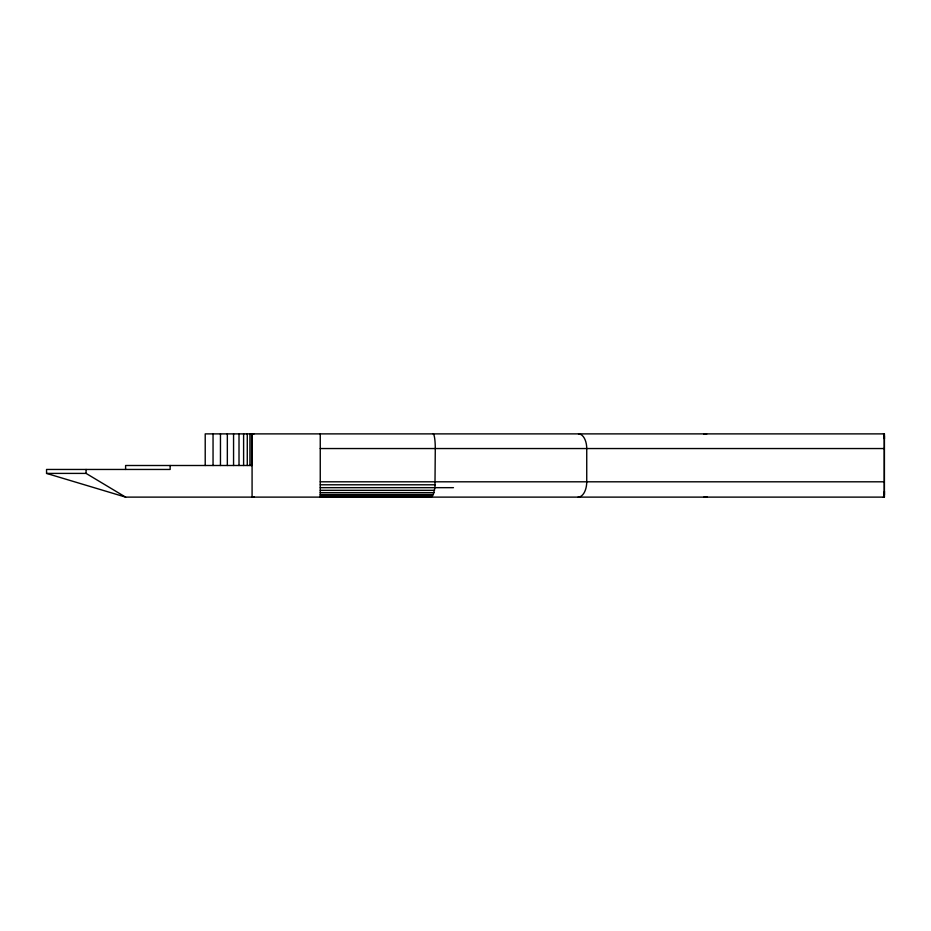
<?xml version="1.0" encoding="UTF-8"?>
<svg xmlns="http://www.w3.org/2000/svg" width="931" height="931" viewBox="0 0 931 931"><rect width="100%" height="100%" fill="white"/><g stroke="black" fill="none" stroke-linecap="round" stroke-linejoin="round"><path stroke-width="1.4" d="M884.322 497.119L884.322 433.881M170.152 465.5L170.152 469.457L46.55 469.457L46.55 473.402L125.604 497.119L884.392 497.119L884.403 433.881L205.216 433.881L205.216 465.5M430.855 497.119L433.322 494.536L434.952 487.669L435.289 448.544A14.593 2.141 -90 0 0 434.649 438.175A14.884 2.176 90 0 0 433.113 433.881M883.822 497.119L884.275 492.639M884.438 491.231L884.427 494.885M883.333 497.119L884.403 496.863M703.743 434.102L706.687 434.102M884.415 434.102L883.496 433.881M883.926 434.16L884.299 434.998M884.427 435.801L884.438 438.932M883.996 434.998L884.287 436.348M320.252 448.544L884.264 448.544M252.08 465.5L125.604 465.5L125.604 469.457M46.55 473.402L86.071 473.402L125.604 497.119M320.252 481.804L884.264 481.804M320.252 484.795L435.208 484.795M320.252 487.669L453.455 487.669M320.252 490.311L434.544 490.311M320.252 492.639L433.986 492.639M320.252 494.536L433.322 494.536M320.252 495.955L432.554 495.955M883.763 496.118L884.415 496.118M320.252 496.828L431.716 496.828M704.08 496.863L706.978 496.863M884.078 436.348L884.275 438.175M320.252 433.881L320.252 497.119M252.08 433.881L252.08 497.119M251.545 433.881L251.545 465.5M249.927 433.881L249.927 465.5M247.274 433.881L247.274 465.5M243.608 433.881L243.608 465.5M239.011 433.881L239.011 465.5M233.565 433.881L233.565 465.5M227.339 433.881L227.339 465.5M220.461 433.881L220.461 465.5M213.048 433.881L213.048 465.5M86.071 469.457L86.071 473.402M578.512 433.893A14.675 8.216 90 0 1 586.739 448.544L586.739 481.804A15.327 8.588 -90 0 1 578.139 497.107M253.628 434.102A11.312 1.909 90 0 1 254 433.881M254.314 497.131A13.22 2.234 -90 0 1 253.884 496.875"/></g></svg>
